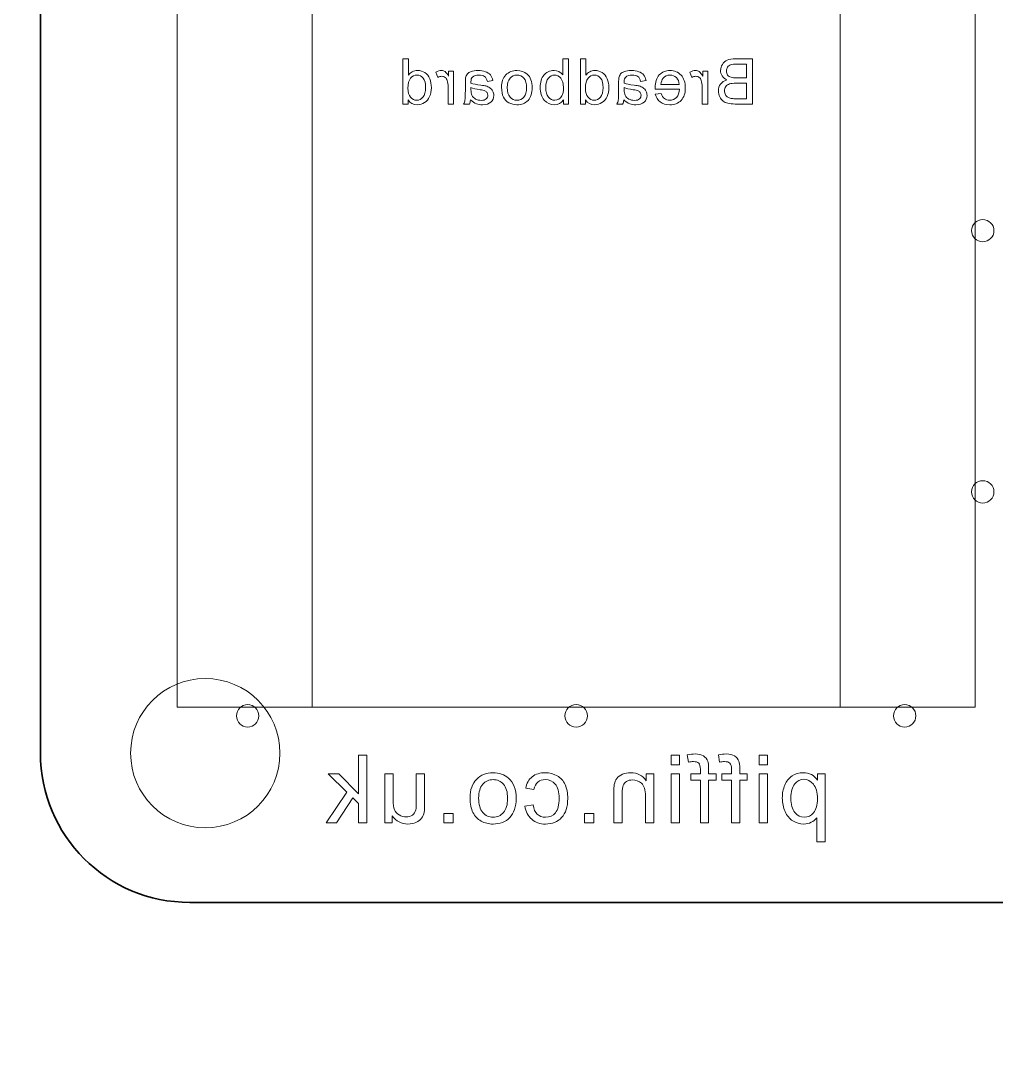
# Model space of a CAD drawing. Header units: inches. Extents: x 15 to 785, y -585 to -15.
# Drawn here: x 355.3 to 420.6, y -157.5 to -87.2 of the extents above; entities that cross this region are included whole.
import ezdxf

# ---------------------------------------------------------------- set-up
doc = ezdxf.new("R2010")
doc.units = ezdxf.units.IN
doc.header["$MEASUREMENT"] = 0
doc.layers.add('Layer 1', color=7, linetype='Continuous')

# ---------------------------------------------------------------- blocks, each defined once
blk = doc.blocks.new('block 2')
at = {"layer": 'Layer 1', "color": 179, "lineweight": 35, "true_color": 0x231f20}
blk.add_open_spline([(785, -570), (785, -578.284), (778.285, -585), (770.001, -585), (770.001, -585), (30.001, -585), (30.001, -585), (21.716, -585), (15.001, -578.284), (15.001, -570), (15.001, -570), (15.001, -30), (15.001, -30), (15.001, -21.716), (21.716, -15), (30.001, -15), (30.001, -15), (770.001, -15), (770.001, -15), (778.285, -15), (785, -21.716), (785, -30), (785, -30), (785, -570), (785, -570)], degree=3, knots=[0, 0, 0, 0, 1, 1, 1, 2, 2, 2, 3, 3, 3, 4, 4, 4, 5, 5, 5, 6, 6, 6, 7, 7, 7, 8, 8, 8, 8], dxfattribs=at)
blk = doc.blocks.new('block 33')
at = {"layer": 'Layer 1', "lineweight": 0}
for points, knots in [([(380.863, -92.787), (380.863, -92.787), (380.863, -89.757), (380.863, -89.757), (380.863, -89.757), (381.233, -89.757), (381.233, -89.757), (381.233, -89.757), (381.233, -90.844), (381.233, -90.844), (381.297, -90.755), (381.382, -90.682), (381.485, -90.626), (381.588, -90.571), (381.706, -90.543), (381.838, -90.543), (382.019, -90.543), (382.182, -90.59), (382.328, -90.685), (382.474, -90.78), (382.584, -90.917), (382.657, -91.096), (382.73, -91.274), (382.766, -91.473), (382.766, -91.692), (382.766, -91.916), (382.726, -92.115), (382.646, -92.288), (382.565, -92.461), (382.451, -92.596), (382.304, -92.692), (382.158, -92.789), (381.997, -92.837), (381.822, -92.837), (381.552, -92.837), (381.347, -92.728), (381.208, -92.51), (381.208, -92.51), (381.208, -92.787), (381.208, -92.787), (381.208, -92.787), (380.863, -92.787), (380.863, -92.787)], [0, 0, 0, 0, 1, 1, 1, 2, 2, 2, 3, 3, 3, 4, 4, 4, 5, 5, 5, 6, 6, 6, 7, 7, 7, 8, 8, 8, 9, 9, 9, 10, 10, 10, 11, 11, 11, 12, 12, 12, 13, 13, 13, 14, 14, 14, 14]), ([(391.608, -92.512), (391.461, -92.729), (391.258, -92.837), (390.999, -92.837), (390.738, -92.837), (390.515, -92.734), (390.329, -92.529), (390.143, -92.324), (390.05, -92.033), (390.05, -91.657), (390.05, -91.498), (390.072, -91.349), (390.116, -91.21), (390.16, -91.071), (390.221, -90.952), (390.299, -90.854), (390.377, -90.755), (390.476, -90.679), (390.597, -90.624), (390.717, -90.57), (390.845, -90.543), (390.98, -90.543), (391.224, -90.543), (391.425, -90.641), (391.582, -90.838), (391.582, -90.838), (391.582, -89.757), (391.582, -89.757), (391.582, -89.757), (391.954, -89.757), (391.954, -89.757), (391.954, -89.757), (391.954, -92.787), (391.954, -92.787), (391.954, -92.787), (391.608, -92.787), (391.608, -92.787), (391.608, -92.787), (391.608, -92.512), (391.608, -92.512)], [0, 0, 0, 0, 1, 1, 1, 2, 2, 2, 3, 3, 3, 4, 4, 4, 5, 5, 5, 6, 6, 6, 7, 7, 7, 8, 8, 8, 9, 9, 9, 10, 10, 10, 11, 11, 11, 12, 12, 12, 13, 13, 13, 13]), ([(392.748, -92.787), (392.748, -92.787), (392.748, -89.757), (392.748, -89.757), (392.748, -89.757), (393.118, -89.757), (393.118, -89.757), (393.118, -89.757), (393.118, -90.844), (393.118, -90.844), (393.183, -90.755), (393.267, -90.682), (393.37, -90.626), (393.474, -90.571), (393.592, -90.543), (393.724, -90.543), (393.904, -90.543), (394.068, -90.59), (394.214, -90.685), (394.36, -90.78), (394.469, -90.917), (394.542, -91.096), (394.616, -91.274), (394.652, -91.473), (394.652, -91.692), (394.652, -91.916), (394.612, -92.115), (394.531, -92.288), (394.451, -92.461), (394.337, -92.596), (394.19, -92.692), (394.043, -92.789), (393.882, -92.837), (393.707, -92.837), (393.437, -92.837), (393.233, -92.728), (393.093, -92.51), (393.093, -92.51), (393.093, -92.787), (393.093, -92.787), (393.093, -92.787), (392.748, -92.787), (392.748, -92.787)], [0, 0, 0, 0, 1, 1, 1, 2, 2, 2, 3, 3, 3, 4, 4, 4, 5, 5, 5, 6, 6, 6, 7, 7, 7, 8, 8, 8, 9, 9, 9, 10, 10, 10, 11, 11, 11, 12, 12, 12, 13, 13, 13, 14, 14, 14, 14]), ([(403.12, -92.787), (402.927, -92.787), (402.764, -92.771), (402.631, -92.737), (402.498, -92.703), (402.387, -92.653), (402.299, -92.587), (402.211, -92.521), (402.137, -92.427), (402.077, -92.305), (402.017, -92.183), (401.987, -92.051), (401.987, -91.909), (401.987, -91.733), (402.036, -91.58), (402.135, -91.45), (402.234, -91.321), (402.374, -91.229), (402.558, -91.175), (402.416, -91.105), (402.31, -91.013), (402.239, -90.898), (402.169, -90.784), (402.134, -90.662), (402.134, -90.532), (402.134, -90.393), (402.174, -90.26), (402.253, -90.132), (402.332, -90.005), (402.442, -89.91), (402.581, -89.849), (402.721, -89.788), (402.907, -89.757), (403.139, -89.757), (403.139, -89.757), (404.275, -89.757), (404.275, -89.757), (404.275, -89.757), (404.275, -92.787), (404.275, -92.787), (404.275, -92.787), (403.12, -92.787), (403.12, -92.787)], [0, 0, 0, 0, 1, 1, 1, 2, 2, 2, 3, 3, 3, 4, 4, 4, 5, 5, 5, 6, 6, 6, 7, 7, 7, 8, 8, 8, 9, 9, 9, 10, 10, 10, 11, 11, 11, 12, 12, 12, 13, 13, 13, 14, 14, 14, 14]), ([(383.886, -92.787), (383.886, -92.787), (383.886, -91.638), (383.886, -91.638), (383.886, -91.481), (383.865, -91.336), (383.824, -91.204), (383.796, -91.117), (383.75, -91.049), (383.685, -91), (383.62, -90.952), (383.547, -90.927), (383.466, -90.927), (383.375, -90.927), (383.284, -90.954), (383.193, -91.008), (383.193, -91.008), (383.065, -90.663), (383.065, -90.663), (383.195, -90.583), (383.322, -90.543), (383.447, -90.543), (383.534, -90.543), (383.614, -90.567), (383.686, -90.617), (383.758, -90.667), (383.837, -90.769), (383.923, -90.925), (383.923, -90.925), (383.923, -90.592), (383.923, -90.592), (383.923, -90.592), (384.258, -90.592), (384.258, -90.592), (384.258, -90.592), (384.258, -92.787), (384.258, -92.787), (384.258, -92.787), (383.886, -92.787), (383.886, -92.787)], [0, 0, 0, 0, 1, 1, 1, 2, 2, 2, 3, 3, 3, 4, 4, 4, 5, 5, 5, 6, 6, 6, 7, 7, 7, 8, 8, 8, 9, 9, 9, 10, 10, 10, 11, 11, 11, 12, 12, 12, 13, 13, 13, 13]), ([(385.313, -92.787), (385.313, -92.787), (384.924, -92.787), (384.924, -92.787), (384.971, -92.703), (385.002, -92.616), (385.018, -92.524), (385.034, -92.432), (385.042, -92.213), (385.042, -91.867), (385.042, -91.867), (385.042, -91.372), (385.042, -91.372), (385.042, -91.206), (385.048, -91.092), (385.061, -91.028), (385.083, -90.926), (385.121, -90.842), (385.176, -90.775), (385.231, -90.708), (385.318, -90.653), (385.435, -90.609), (385.552, -90.565), (385.704, -90.543), (385.892, -90.543), (386.08, -90.543), (386.246, -90.568), (386.39, -90.62), (386.533, -90.672), (386.643, -90.746), (386.718, -90.841), (386.794, -90.937), (386.849, -91.063), (386.882, -91.219), (386.882, -91.219), (386.518, -91.268), (386.518, -91.268), (386.478, -91.112), (386.416, -91.004), (386.333, -90.943), (386.249, -90.881), (386.12, -90.851), (385.945, -90.851), (385.758, -90.851), (385.617, -90.893), (385.522, -90.977), (385.451, -91.039), (385.416, -91.146), (385.416, -91.297), (385.416, -91.311), (385.417, -91.343), (385.418, -91.394), (385.56, -91.444), (385.781, -91.487), (386.082, -91.522), (386.229, -91.54), (386.339, -91.559), (386.412, -91.578), (386.512, -91.606), (386.601, -91.646), (386.68, -91.7), (386.759, -91.754), (386.823, -91.825), (386.872, -91.914), (386.921, -92.003), (386.946, -92.101), (386.946, -92.208), (386.946, -92.392), (386.881, -92.543), (386.751, -92.66), (386.622, -92.778), (386.437, -92.837), (386.195, -92.837), (386.049, -92.837), (385.913, -92.813), (385.785, -92.765), (385.658, -92.716), (385.525, -92.634), (385.387, -92.516), (385.376, -92.62), (385.351, -92.71), (385.313, -92.787)], [0, 0, 0, 0, 1, 1, 1, 2, 2, 2, 3, 3, 3, 4, 4, 4, 5, 5, 5, 6, 6, 6, 7, 7, 7, 8, 8, 8, 9, 9, 9, 10, 10, 10, 11, 11, 11, 12, 12, 12, 13, 13, 13, 14, 14, 14, 15, 15, 15, 16, 16, 16, 17, 17, 17, 18, 18, 18, 19, 19, 19, 20, 20, 20, 21, 21, 21, 22, 22, 22, 23, 23, 23, 24, 24, 24, 25, 25, 25, 26, 26, 26, 27, 27, 27, 27]), ([(389.24, -92.541), (389.05, -92.738), (388.802, -92.837), (388.495, -92.837), (388.303, -92.837), (388.126, -92.792), (387.964, -92.703), (387.803, -92.613), (387.679, -92.488), (387.594, -92.326), (387.51, -92.164), (387.467, -91.941), (387.467, -91.659), (387.467, -91.31), (387.563, -91.037), (387.755, -90.839), (387.946, -90.641), (388.193, -90.543), (388.495, -90.543), (388.766, -90.543), (388.996, -90.624), (389.185, -90.787), (389.411, -90.982), (389.524, -91.283), (389.524, -91.69), (389.524, -92.06), (389.429, -92.344), (389.24, -92.541)], [0, 0, 0, 0, 1, 1, 1, 2, 2, 2, 3, 3, 3, 4, 4, 4, 5, 5, 5, 6, 6, 6, 7, 7, 7, 8, 8, 8, 9, 9, 9, 9]), ([(395.577, -92.787), (395.577, -92.787), (395.188, -92.787), (395.188, -92.787), (395.235, -92.703), (395.266, -92.616), (395.282, -92.524), (395.298, -92.432), (395.306, -92.213), (395.306, -91.867), (395.306, -91.867), (395.306, -91.372), (395.306, -91.372), (395.306, -91.206), (395.312, -91.092), (395.325, -91.028), (395.347, -90.926), (395.385, -90.842), (395.44, -90.775), (395.496, -90.708), (395.582, -90.653), (395.699, -90.609), (395.816, -90.565), (395.968, -90.543), (396.156, -90.543), (396.344, -90.543), (396.511, -90.568), (396.654, -90.62), (396.797, -90.672), (396.907, -90.746), (396.982, -90.841), (397.058, -90.937), (397.113, -91.063), (397.146, -91.219), (397.146, -91.219), (396.782, -91.268), (396.782, -91.268), (396.742, -91.112), (396.68, -91.004), (396.597, -90.943), (396.514, -90.881), (396.384, -90.851), (396.209, -90.851), (396.022, -90.851), (395.881, -90.893), (395.786, -90.977), (395.715, -91.039), (395.68, -91.146), (395.68, -91.297), (395.68, -91.311), (395.681, -91.343), (395.682, -91.394), (395.824, -91.444), (396.045, -91.487), (396.346, -91.522), (396.493, -91.54), (396.604, -91.559), (396.677, -91.578), (396.776, -91.606), (396.865, -91.646), (396.944, -91.7), (397.023, -91.754), (397.088, -91.825), (397.136, -91.914), (397.185, -92.003), (397.21, -92.101), (397.21, -92.208), (397.21, -92.392), (397.145, -92.543), (397.016, -92.66), (396.886, -92.778), (396.701, -92.837), (396.46, -92.837), (396.313, -92.837), (396.177, -92.813), (396.049, -92.765), (395.922, -92.716), (395.789, -92.634), (395.651, -92.516), (395.64, -92.62), (395.615, -92.71), (395.577, -92.787)], [0, 0, 0, 0, 1, 1, 1, 2, 2, 2, 3, 3, 3, 4, 4, 4, 5, 5, 5, 6, 6, 6, 7, 7, 7, 8, 8, 8, 9, 9, 9, 10, 10, 10, 11, 11, 11, 12, 12, 12, 13, 13, 13, 14, 14, 14, 15, 15, 15, 16, 16, 16, 17, 17, 17, 18, 18, 18, 19, 19, 19, 20, 20, 20, 21, 21, 21, 22, 22, 22, 23, 23, 23, 24, 24, 24, 25, 25, 25, 26, 26, 26, 27, 27, 27, 27]), ([(398.376, -92.423), (398.473, -92.495), (398.589, -92.531), (398.726, -92.531), (398.909, -92.531), (399.062, -92.467), (399.185, -92.339), (399.307, -92.211), (399.375, -92.026), (399.389, -91.785), (399.389, -91.785), (397.752, -91.785), (397.752, -91.785), (397.751, -91.741), (397.75, -91.708), (397.75, -91.686), (397.75, -91.323), (397.843, -91.042), (398.029, -90.842), (398.215, -90.643), (398.455, -90.543), (398.748, -90.543), (399.052, -90.543), (399.298, -90.645), (399.488, -90.849), (399.679, -91.052), (399.774, -91.339), (399.774, -91.708), (399.774, -92.065), (399.68, -92.343), (399.492, -92.541), (399.303, -92.738), (399.049, -92.837), (398.728, -92.837), (398.473, -92.837), (398.263, -92.775), (398.099, -92.651), (397.935, -92.527), (397.823, -92.353), (397.762, -92.128), (397.762, -92.128), (398.147, -92.08), (398.147, -92.08), (398.203, -92.237), (398.28, -92.352), (398.376, -92.423)], [0, 0, 0, 0, 1, 1, 1, 2, 2, 2, 3, 3, 3, 4, 4, 4, 5, 5, 5, 6, 6, 6, 7, 7, 7, 8, 8, 8, 9, 9, 9, 10, 10, 10, 11, 11, 11, 12, 12, 12, 13, 13, 13, 14, 14, 14, 15, 15, 15, 15]), ([(400.903, -92.787), (400.903, -92.787), (400.903, -91.638), (400.903, -91.638), (400.903, -91.481), (400.882, -91.336), (400.841, -91.204), (400.813, -91.117), (400.767, -91.049), (400.703, -91), (400.638, -90.952), (400.565, -90.927), (400.483, -90.927), (400.393, -90.927), (400.302, -90.954), (400.211, -91.008), (400.211, -91.008), (400.083, -90.663), (400.083, -90.663), (400.212, -90.583), (400.34, -90.543), (400.465, -90.543), (400.552, -90.543), (400.632, -90.567), (400.704, -90.617), (400.776, -90.667), (400.855, -90.769), (400.94, -90.925), (400.94, -90.925), (400.94, -90.592), (400.94, -90.592), (400.94, -90.592), (401.275, -90.592), (401.275, -90.592), (401.275, -90.592), (401.275, -92.787), (401.275, -92.787), (401.275, -92.787), (400.903, -92.787), (400.903, -92.787)], [0, 0, 0, 0, 1, 1, 1, 2, 2, 2, 3, 3, 3, 4, 4, 4, 5, 5, 5, 6, 6, 6, 7, 7, 7, 8, 8, 8, 9, 9, 9, 10, 10, 10, 11, 11, 11, 12, 12, 12, 13, 13, 13, 13]), ([(403.874, -90.115), (403.874, -90.115), (403.269, -90.115), (403.269, -90.115), (403.051, -90.115), (402.897, -90.129), (402.808, -90.157), (402.718, -90.185), (402.649, -90.238), (402.601, -90.314), (402.553, -90.391), (402.529, -90.479), (402.529, -90.58), (402.529, -90.686), (402.555, -90.774), (402.606, -90.844), (402.658, -90.915), (402.735, -90.965), (402.837, -90.995), (402.914, -91.019), (403.041, -91.03), (403.219, -91.03), (403.219, -91.03), (403.874, -91.03), (403.874, -91.03), (403.874, -91.03), (403.874, -90.115), (403.874, -90.115)], [0, 0, 0, 0, 1, 1, 1, 2, 2, 2, 3, 3, 3, 4, 4, 4, 5, 5, 5, 6, 6, 6, 7, 7, 7, 8, 8, 8, 9, 9, 9, 9]), ([(382.218, -91.053), (382.107, -90.918), (381.969, -90.851), (381.803, -90.851), (381.634, -90.851), (381.491, -90.921), (381.375, -91.061), (381.26, -91.202), (381.202, -91.422), (381.202, -91.723), (381.202, -91.996), (381.259, -92.199), (381.372, -92.332), (381.486, -92.465), (381.624, -92.531), (381.787, -92.531), (381.948, -92.531), (382.088, -92.461), (382.206, -92.322), (382.325, -92.183), (382.384, -91.973), (382.384, -91.692), (382.384, -91.401), (382.329, -91.188), (382.218, -91.053)], [0, 0, 0, 0, 1, 1, 1, 2, 2, 2, 3, 3, 3, 4, 4, 4, 5, 5, 5, 6, 6, 6, 7, 7, 7, 8, 8, 8, 8]), ([(388.958, -91.059), (388.835, -90.92), (388.681, -90.851), (388.495, -90.851), (388.311, -90.851), (388.158, -90.921), (388.035, -91.06), (387.911, -91.2), (387.85, -91.406), (387.85, -91.677), (387.85, -91.965), (387.911, -92.18), (388.034, -92.32), (388.156, -92.461), (388.31, -92.531), (388.495, -92.531), (388.681, -92.531), (388.835, -92.461), (388.958, -92.321), (389.08, -92.182), (389.142, -91.971), (389.142, -91.69), (389.142, -91.409), (389.08, -91.199), (388.958, -91.059)], [0, 0, 0, 0, 1, 1, 1, 2, 2, 2, 3, 3, 3, 4, 4, 4, 5, 5, 5, 6, 6, 6, 7, 7, 7, 8, 8, 8, 8]), ([(391.435, -91.06), (391.316, -90.919), (391.176, -90.849), (391.013, -90.849), (390.852, -90.849), (390.714, -90.917), (390.601, -91.053), (390.487, -91.19), (390.43, -91.401), (390.43, -91.688), (390.43, -91.967), (390.49, -92.178), (390.608, -92.319), (390.727, -92.461), (390.867, -92.531), (391.03, -92.531), (391.23, -92.531), (391.388, -92.435), (391.505, -92.244), (391.577, -92.127), (391.613, -91.936), (391.613, -91.673), (391.613, -91.406), (391.553, -91.202), (391.435, -91.06)], [0, 0, 0, 0, 1, 1, 1, 2, 2, 2, 3, 3, 3, 4, 4, 4, 5, 5, 5, 6, 6, 6, 7, 7, 7, 8, 8, 8, 8]), ([(394.103, -91.053), (393.992, -90.918), (393.854, -90.851), (393.689, -90.851), (393.519, -90.851), (393.377, -90.921), (393.261, -91.061), (393.145, -91.202), (393.087, -91.422), (393.087, -91.723), (393.087, -91.996), (393.144, -92.199), (393.258, -92.332), (393.372, -92.465), (393.51, -92.531), (393.672, -92.531), (393.833, -92.531), (393.973, -92.461), (394.092, -92.322), (394.21, -92.183), (394.27, -91.973), (394.27, -91.692), (394.27, -91.401), (394.214, -91.188), (394.103, -91.053)], [0, 0, 0, 0, 1, 1, 1, 2, 2, 2, 3, 3, 3, 4, 4, 4, 5, 5, 5, 6, 6, 6, 7, 7, 7, 8, 8, 8, 8]), ([(399.175, -91.02), (399.059, -90.906), (398.915, -90.849), (398.744, -90.849), (398.556, -90.849), (398.402, -90.92), (398.283, -91.064), (398.206, -91.156), (398.159, -91.294), (398.143, -91.479), (398.143, -91.479), (399.369, -91.479), (399.369, -91.479), (399.356, -91.287), (399.292, -91.134), (399.175, -91.02)], [0, 0, 0, 0, 1, 1, 1, 2, 2, 2, 3, 3, 3, 4, 4, 4, 5, 5, 5, 5]), ([(385.418, -91.822), (385.418, -91.986), (385.438, -92.11), (385.478, -92.194), (385.53, -92.303), (385.612, -92.389), (385.724, -92.452), (385.836, -92.514), (385.963, -92.545), (386.106, -92.545), (386.251, -92.545), (386.361, -92.512), (386.436, -92.446), (386.511, -92.38), (386.549, -92.297), (386.549, -92.198), (386.549, -92.133), (386.532, -92.075), (386.497, -92.022), (386.463, -91.969), (386.414, -91.928), (386.35, -91.901), (386.287, -91.873), (386.179, -91.848), (386.026, -91.826), (385.756, -91.788), (385.553, -91.741), (385.418, -91.686), (385.418, -91.686), (385.418, -91.822), (385.418, -91.822)], [0, 0, 0, 0, 1, 1, 1, 2, 2, 2, 3, 3, 3, 4, 4, 4, 5, 5, 5, 6, 6, 6, 7, 7, 7, 8, 8, 8, 9, 9, 9, 10, 10, 10, 10]), ([(395.682, -91.822), (395.682, -91.986), (395.702, -92.11), (395.742, -92.194), (395.795, -92.303), (395.877, -92.389), (395.988, -92.452), (396.1, -92.514), (396.227, -92.545), (396.371, -92.545), (396.515, -92.545), (396.625, -92.512), (396.7, -92.446), (396.775, -92.38), (396.813, -92.297), (396.813, -92.198), (396.813, -92.133), (396.796, -92.075), (396.761, -92.022), (396.727, -91.969), (396.678, -91.928), (396.615, -91.901), (396.551, -91.873), (396.443, -91.848), (396.29, -91.826), (396.02, -91.788), (395.817, -91.741), (395.682, -91.686), (395.682, -91.686), (395.682, -91.822), (395.682, -91.822)], [0, 0, 0, 0, 1, 1, 1, 2, 2, 2, 3, 3, 3, 4, 4, 4, 5, 5, 5, 6, 6, 6, 7, 7, 7, 8, 8, 8, 9, 9, 9, 10, 10, 10, 10]), ([(403.874, -91.388), (403.874, -91.388), (403.174, -91.388), (403.174, -91.388), (402.981, -91.388), (402.833, -91.405), (402.73, -91.439), (402.628, -91.472), (402.547, -91.531), (402.489, -91.614), (402.432, -91.698), (402.403, -91.796), (402.403, -91.909), (402.403, -92.005), (402.423, -92.091), (402.463, -92.164), (402.503, -92.238), (402.554, -92.294), (402.616, -92.333), (402.678, -92.371), (402.755, -92.399), (402.847, -92.415), (402.899, -92.425), (402.99, -92.43), (403.12, -92.43), (403.12, -92.43), (403.874, -92.43), (403.874, -92.43), (403.874, -92.43), (403.874, -91.388), (403.874, -91.388)], [0, 0, 0, 0, 1, 1, 1, 2, 2, 2, 3, 3, 3, 4, 4, 4, 5, 5, 5, 6, 6, 6, 7, 7, 7, 8, 8, 8, 9, 9, 9, 10, 10, 10, 10])]:
    blk.add_open_spline(points, degree=3, knots=knots, dxfattribs=at)
blk = doc.blocks.new('block 35')
at = {"layer": 'Layer 1', "lineweight": 0}
for points in [[(377.896, -140.95), (377.896, -139.644), (377.502, -139.266), (376.414, -140.95), (375.725, -140.95), (377.111, -138.879), (375.853, -137.657), (376.575, -137.657), (377.896, -138.996), (377.896, -136.404), (378.454, -136.404), (378.454, -140.95), (377.896, -140.95)], [(398.827, -137.046), (398.827, -136.404), (399.385, -136.404), (399.385, -137.046), (398.827, -137.046)], [(404.719, -137.046), (404.719, -136.404), (405.277, -136.404), (405.277, -137.046), (404.719, -137.046)], [(398.827, -140.95), (398.827, -137.657), (399.385, -137.657), (399.385, -140.95), (398.827, -140.95)], [(404.719, -140.95), (404.719, -137.657), (405.277, -137.657), (405.277, -140.95), (404.719, -140.95)], [(383.594, -140.95), (383.594, -140.314), (384.23, -140.314), (384.23, -140.95), (383.594, -140.95)], [(393.017, -140.95), (393.017, -140.314), (393.653, -140.314), (393.653, -140.95), (393.017, -140.95)]]:
    blk.add_lwpolyline(points, dxfattribs=at)
for points, knots in [([(400.782, -140.95), (400.782, -140.95), (400.782, -138.091), (400.782, -138.091), (400.782, -138.091), (400.14, -138.091), (400.14, -138.091), (400.14, -138.091), (400.14, -137.657), (400.14, -137.657), (400.14, -137.657), (400.782, -137.657), (400.782, -137.657), (400.782, -137.657), (400.782, -137.353), (400.782, -137.353), (400.782, -137.155), (400.747, -137.019), (400.676, -136.947), (400.606, -136.874), (400.486, -136.838), (400.317, -136.838), (400.213, -136.838), (400.104, -136.849), (399.988, -136.869), (399.988, -136.869), (399.904, -136.382), (399.904, -136.382), (400.094, -136.345), (400.268, -136.326), (400.425, -136.326), (400.669, -136.326), (400.859, -136.372), (400.994, -136.461), (401.13, -136.551), (401.224, -136.669), (401.278, -136.814), (401.317, -136.921), (401.337, -137.085), (401.337, -137.306), (401.337, -137.306), (401.337, -137.657), (401.337, -137.657), (401.337, -137.657), (401.83, -137.657), (401.83, -137.657), (401.83, -137.657), (401.83, -138.091), (401.83, -138.091), (401.83, -138.091), (401.337, -138.091), (401.337, -138.091), (401.337, -138.091), (401.337, -140.95), (401.337, -140.95), (401.337, -140.95), (400.782, -140.95), (400.782, -140.95)], [0, 0, 0, 0, 1, 1, 1, 2, 2, 2, 3, 3, 3, 4, 4, 4, 5, 5, 5, 6, 6, 6, 7, 7, 7, 8, 8, 8, 9, 9, 9, 10, 10, 10, 11, 11, 11, 12, 12, 12, 13, 13, 13, 14, 14, 14, 15, 15, 15, 16, 16, 16, 17, 17, 17, 18, 18, 18, 19, 19, 19, 19]), ([(402.864, -140.95), (402.864, -140.95), (402.864, -138.091), (402.864, -138.091), (402.864, -138.091), (402.222, -138.091), (402.222, -138.091), (402.222, -138.091), (402.222, -137.657), (402.222, -137.657), (402.222, -137.657), (402.864, -137.657), (402.864, -137.657), (402.864, -137.657), (402.864, -137.353), (402.864, -137.353), (402.864, -137.155), (402.828, -137.019), (402.758, -136.947), (402.688, -136.874), (402.568, -136.838), (402.399, -136.838), (402.295, -136.838), (402.186, -136.849), (402.07, -136.869), (402.07, -136.869), (401.986, -136.382), (401.986, -136.382), (402.176, -136.345), (402.35, -136.326), (402.507, -136.326), (402.751, -136.326), (402.94, -136.372), (403.076, -136.461), (403.211, -136.551), (403.306, -136.669), (403.36, -136.814), (403.399, -136.921), (403.419, -137.085), (403.419, -137.306), (403.419, -137.306), (403.419, -137.657), (403.419, -137.657), (403.419, -137.657), (403.912, -137.657), (403.912, -137.657), (403.912, -137.657), (403.912, -138.091), (403.912, -138.091), (403.912, -138.091), (403.419, -138.091), (403.419, -138.091), (403.419, -138.091), (403.419, -140.95), (403.419, -140.95), (403.419, -140.95), (402.864, -140.95), (402.864, -140.95)], [0, 0, 0, 0, 1, 1, 1, 2, 2, 2, 3, 3, 3, 4, 4, 4, 5, 5, 5, 6, 6, 6, 7, 7, 7, 8, 8, 8, 9, 9, 9, 10, 10, 10, 11, 11, 11, 12, 12, 12, 13, 13, 13, 14, 14, 14, 15, 15, 15, 16, 16, 16, 17, 17, 17, 18, 18, 18, 19, 19, 19, 19]), ([(379.649, -140.95), (379.649, -140.95), (379.649, -137.657), (379.649, -137.657), (379.649, -137.657), (380.207, -137.657), (380.207, -137.657), (380.207, -137.657), (380.207, -139.421), (380.207, -139.421), (380.207, -139.702), (380.237, -139.917), (380.298, -140.064), (380.359, -140.212), (380.463, -140.329), (380.61, -140.415), (380.757, -140.5), (380.914, -140.543), (381.081, -140.543), (381.249, -140.543), (381.389, -140.502), (381.503, -140.418), (381.617, -140.334), (381.691, -140.219), (381.726, -140.072), (381.749, -139.971), (381.76, -139.774), (381.76, -139.483), (381.76, -139.483), (381.76, -137.657), (381.76, -137.657), (381.76, -137.657), (382.318, -137.657), (382.318, -137.657), (382.318, -137.657), (382.318, -139.697), (382.318, -139.697), (382.318, -139.935), (382.307, -140.108), (382.284, -140.218), (382.251, -140.381), (382.194, -140.519), (382.112, -140.632), (382.031, -140.744), (381.906, -140.838), (381.737, -140.913), (381.569, -140.987), (381.387, -141.024), (381.193, -141.024), (380.753, -141.024), (380.404, -140.838), (380.148, -140.466), (380.148, -140.466), (380.148, -140.95), (380.148, -140.95), (380.148, -140.95), (379.649, -140.95), (379.649, -140.95)], [0, 0, 0, 0, 1, 1, 1, 2, 2, 2, 3, 3, 3, 4, 4, 4, 5, 5, 5, 6, 6, 6, 7, 7, 7, 8, 8, 8, 9, 9, 9, 10, 10, 10, 11, 11, 11, 12, 12, 12, 13, 13, 13, 14, 14, 14, 15, 15, 15, 16, 16, 16, 17, 17, 17, 18, 18, 18, 19, 19, 19, 19]), ([(388.018, -140.58), (387.734, -140.876), (387.361, -141.024), (386.9, -141.024), (386.613, -141.024), (386.348, -140.957), (386.105, -140.822), (385.862, -140.688), (385.677, -140.499), (385.55, -140.257), (385.423, -140.014), (385.359, -139.681), (385.359, -139.257), (385.359, -138.734), (385.503, -138.324), (385.79, -138.027), (386.078, -137.731), (386.448, -137.582), (386.9, -137.582), (387.308, -137.582), (387.653, -137.704), (387.936, -137.948), (388.275, -138.242), (388.445, -138.693), (388.445, -139.303), (388.445, -139.859), (388.302, -140.285), (388.018, -140.58)], [0, 0, 0, 0, 1, 1, 1, 2, 2, 2, 3, 3, 3, 4, 4, 4, 5, 5, 5, 6, 6, 6, 7, 7, 7, 8, 8, 8, 9, 9, 9, 9]), ([(389.86, -140.363), (390.007, -140.498), (390.189, -140.565), (390.409, -140.565), (390.681, -140.565), (390.903, -140.465), (391.072, -140.264), (391.242, -140.064), (391.326, -139.743), (391.326, -139.3), (391.326, -138.864), (391.238, -138.545), (391.063, -138.343), (390.887, -138.142), (390.659, -138.041), (390.378, -138.041), (390.192, -138.041), (390.033, -138.097), (389.902, -138.209), (389.77, -138.32), (389.679, -138.486), (389.627, -138.708), (389.627, -138.708), (389.085, -138.624), (389.085, -138.624), (389.149, -138.291), (389.294, -138.034), (389.522, -137.854), (389.749, -137.673), (390.042, -137.582), (390.399, -137.582), (390.682, -137.582), (390.944, -137.649), (391.185, -137.782), (391.426, -137.916), (391.605, -138.116), (391.723, -138.382), (391.841, -138.649), (391.9, -138.96), (391.9, -139.315), (391.9, -139.865), (391.763, -140.288), (391.489, -140.582), (391.215, -140.877), (390.853, -141.024), (390.402, -141.024), (390.043, -141.024), (389.739, -140.917), (389.492, -140.703), (389.245, -140.489), (389.092, -140.193), (389.032, -139.815), (389.032, -139.815), (389.581, -139.743), (389.581, -139.743), (389.62, -140.022), (389.713, -140.229), (389.86, -140.363)], [0, 0, 0, 0, 1, 1, 1, 2, 2, 2, 3, 3, 3, 4, 4, 4, 5, 5, 5, 6, 6, 6, 7, 7, 7, 8, 8, 8, 9, 9, 9, 10, 10, 10, 11, 11, 11, 12, 12, 12, 13, 13, 13, 14, 14, 14, 15, 15, 15, 16, 16, 16, 17, 17, 17, 18, 18, 18, 19, 19, 19, 19]), ([(397.102, -140.95), (397.102, -140.95), (397.102, -139.151), (397.102, -139.151), (397.102, -138.73), (397.016, -138.443), (396.843, -138.292), (396.671, -138.141), (396.465, -138.066), (396.228, -138.066), (396.079, -138.066), (395.949, -138.1), (395.839, -138.167), (395.728, -138.234), (395.651, -138.324), (395.608, -138.437), (395.564, -138.549), (395.542, -138.719), (395.542, -138.947), (395.542, -138.947), (395.542, -140.95), (395.542, -140.95), (395.542, -140.95), (394.984, -140.95), (394.984, -140.95), (394.984, -140.95), (394.984, -138.925), (394.984, -138.925), (394.984, -138.666), (394.995, -138.486), (395.015, -138.382), (395.048, -138.223), (395.106, -138.085), (395.189, -137.97), (395.272, -137.854), (395.396, -137.761), (395.563, -137.689), (395.729, -137.618), (395.911, -137.582), (396.11, -137.582), (396.567, -137.582), (396.916, -137.763), (397.158, -138.125), (397.158, -138.125), (397.158, -137.657), (397.158, -137.657), (397.158, -137.657), (397.66, -137.657), (397.66, -137.657), (397.66, -137.657), (397.66, -140.95), (397.66, -140.95), (397.66, -140.95), (397.102, -140.95), (397.102, -140.95)], [0, 0, 0, 0, 1, 1, 1, 2, 2, 2, 3, 3, 3, 4, 4, 4, 5, 5, 5, 6, 6, 6, 7, 7, 7, 8, 8, 8, 9, 9, 9, 10, 10, 10, 11, 11, 11, 12, 12, 12, 13, 13, 13, 14, 14, 14, 15, 15, 15, 16, 16, 16, 17, 17, 17, 18, 18, 18, 18]), ([(408.571, -142.211), (408.571, -142.211), (408.571, -140.609), (408.571, -140.609), (408.476, -140.729), (408.355, -140.828), (408.207, -140.906), (408.059, -140.985), (407.892, -141.024), (407.706, -141.024), (407.452, -141.024), (407.21, -140.952), (406.979, -140.808), (406.749, -140.665), (406.573, -140.458), (406.452, -140.188), (406.331, -139.919), (406.27, -139.615), (406.27, -139.278), (406.27, -138.964), (406.325, -138.675), (406.435, -138.412), (406.544, -138.148), (406.707, -137.944), (406.922, -137.8), (407.137, -137.655), (407.385, -137.582), (407.666, -137.582), (407.881, -137.582), (408.064, -137.624), (408.215, -137.708), (408.365, -137.792), (408.501, -137.917), (408.621, -138.085), (408.621, -138.085), (408.621, -137.657), (408.621, -137.657), (408.621, -137.657), (409.129, -137.657), (409.129, -137.657), (409.129, -137.657), (409.129, -142.211), (409.129, -142.211), (409.129, -142.211), (408.571, -142.211), (408.571, -142.211)], [0, 0, 0, 0, 1, 1, 1, 2, 2, 2, 3, 3, 3, 4, 4, 4, 5, 5, 5, 6, 6, 6, 7, 7, 7, 8, 8, 8, 9, 9, 9, 10, 10, 10, 11, 11, 11, 12, 12, 12, 13, 13, 13, 14, 14, 14, 15, 15, 15, 15]), ([(387.595, -138.358), (387.411, -138.149), (387.179, -138.044), (386.9, -138.044), (386.625, -138.044), (386.396, -138.149), (386.211, -138.359), (386.026, -138.569), (385.933, -138.877), (385.933, -139.284), (385.933, -139.716), (386.025, -140.038), (386.209, -140.249), (386.393, -140.46), (386.623, -140.565), (386.9, -140.565), (387.179, -140.565), (387.411, -140.46), (387.595, -140.25), (387.779, -140.041), (387.871, -139.725), (387.871, -139.303), (387.871, -138.881), (387.779, -138.566), (387.595, -138.358)], [0, 0, 0, 0, 1, 1, 1, 2, 2, 2, 3, 3, 3, 4, 4, 4, 5, 5, 5, 6, 6, 6, 7, 7, 7, 8, 8, 8, 8]), ([(408.349, -138.353), (408.167, -138.131), (407.956, -138.019), (407.718, -138.019), (407.479, -138.019), (407.272, -138.124), (407.1, -138.333), (406.927, -138.542), (406.841, -138.856), (406.841, -139.275), (406.841, -139.716), (406.929, -140.041), (407.106, -140.25), (407.283, -140.46), (407.495, -140.565), (407.743, -140.565), (407.987, -140.565), (408.195, -140.464), (408.366, -140.261), (408.538, -140.059), (408.624, -139.745), (408.624, -139.322), (408.624, -138.898), (408.533, -138.575), (408.349, -138.353)], [0, 0, 0, 0, 1, 1, 1, 2, 2, 2, 3, 3, 3, 4, 4, 4, 5, 5, 5, 6, 6, 6, 7, 7, 7, 8, 8, 8, 8])]:
    blk.add_open_spline(points, degree=3, knots=knots, dxfattribs=at)

msp = doc.modelspace()

# ---------------------------------------------------------------- linework, layer by layer
at = {"layer": 'Layer 1', "color": 30, "lineweight": 9, "true_color": 0xf5821f}
for points in [[(419.193, -133.181), (419.193, -49.361), (365.738, -49.361), (365.738, -133.181), (419.193, -133.181), (419.193, -133.181)], [(374.788, -133.181), (374.788, -49.361)], [(410.145, -133.181), (410.145, -49.361)]]:
    msp.add_lwpolyline(points, dxfattribs=at)
at = {"layer": 'Layer 1', "color": 179, "lineweight": 35, "true_color": 0x231f20}
msp.add_open_spline([(468.618, -41.271), (468.618, -38.509), (466.379, -36.27), (463.618, -36.27), (463.618, -36.27), (463.582, -36.271), (463.582, -36.271), (463.582, -36.271), (366.582, -36.271), (366.582, -36.271), (361.059, -36.271), (356.582, -40.748), (356.582, -46.271), (356.582, -46.271), (356.582, -136.271), (356.582, -136.271), (356.582, -141.794), (361.059, -146.271), (366.582, -146.271), (366.582, -146.271), (508.627, -146.271), (508.627, -146.271), (514.15, -146.271), (518.627, -141.794), (518.627, -136.271), (518.627, -136.271), (518.627, -46.271), (518.627, -46.271), (518.627, -40.748), (514.15, -36.271), (508.627, -36.271), (508.627, -36.271), (502.583, -36.271), (502.583, -36.271), (502.583, -36.271), (502.582, -36.27), (502.582, -36.27), (499.821, -36.27), (497.582, -38.509), (497.582, -41.271), (497.582, -41.271), (497.582, -41.271), (497.582, -41.271), (497.582, -41.271), (497.582, -44.271), (497.582, -44.271), (497.582, -47.033), (495.343, -49.272), (492.583, -49.272), (492.583, -49.272), (473.582, -49.272), (473.582, -49.272), (470.821, -49.272), (468.582, -47.033), (468.582, -44.271), (468.582, -44.271), (468.618, -44.271), (468.618, -44.271), (468.618, -44.271), (468.618, -41.271), (468.618, -41.271)], degree=3, knots=[0, 0, 0, 0, 1, 1, 1, 2, 2, 2, 3, 3, 3, 4, 4, 4, 5, 5, 5, 6, 6, 6, 7, 7, 7, 8, 8, 8, 9, 9, 9, 10, 10, 10, 11, 11, 11, 12, 12, 12, 13, 13, 13, 14, 14, 14, 15, 15, 15, 16, 16, 16, 17, 17, 17, 18, 18, 18, 19, 19, 19, 20, 20, 20, 20], dxfattribs=at)
at = {"layer": 'Layer 1', "color": 30, "lineweight": 9, "true_color": 0xf5821f}
for points in [[(418.942, -101.27), (418.942, -101.684), (419.278, -102.02), (419.692, -102.02), (420.106, -102.02), (420.442, -101.684), (420.442, -101.27), (420.442, -100.856), (420.106, -100.52), (419.692, -100.52), (419.278, -100.52), (418.942, -100.856), (418.942, -101.27)], [(418.942, -118.771), (418.942, -119.185), (419.278, -119.521), (419.692, -119.521), (420.106, -119.521), (420.442, -119.185), (420.442, -118.771), (420.442, -118.357), (420.106, -118.021), (419.692, -118.021), (419.278, -118.021), (418.942, -118.357), (418.942, -118.771)], [(367.625, -131.272), (364.865, -131.272), (362.626, -133.511), (362.626, -136.273), (362.626, -139.034), (364.865, -141.273), (367.625, -141.273), (370.387, -141.273), (372.626, -139.034), (372.626, -136.273), (372.626, -133.511), (370.387, -131.272), (367.625, -131.272)], [(369.714, -133.772), (369.714, -134.186), (370.05, -134.521), (370.464, -134.521), (370.878, -134.521), (371.214, -134.186), (371.214, -133.772), (371.214, -133.357), (370.878, -133.021), (370.464, -133.021), (370.05, -133.021), (369.714, -133.357), (369.714, -133.772)], [(391.715, -133.772), (391.715, -134.186), (392.05, -134.521), (392.465, -134.521), (392.879, -134.521), (393.215, -134.186), (393.215, -133.772), (393.215, -133.357), (392.879, -133.021), (392.465, -133.021), (392.05, -133.021), (391.715, -133.357), (391.715, -133.772)], [(413.715, -133.772), (413.715, -134.186), (414.051, -134.521), (414.465, -134.521), (414.879, -134.521), (415.215, -134.186), (415.215, -133.772), (415.215, -133.357), (414.879, -133.021), (414.465, -133.021), (414.051, -133.021), (413.715, -133.357), (413.715, -133.772)]]:
    msp.add_open_spline(points, degree=3, knots=[0, 0, 0, 0, 1, 1, 1, 2, 2, 2, 3, 3, 3, 4, 4, 4, 4], dxfattribs=at)

# ---------------------------------------------------------------- block references
at = {"layer": 'Layer 1'}
for name in ['block 2', 'block 33', 'block 35']:
    msp.add_blockref(name, (0, 0), dxfattribs=at)

doc.saveas('drawing.dxf')
